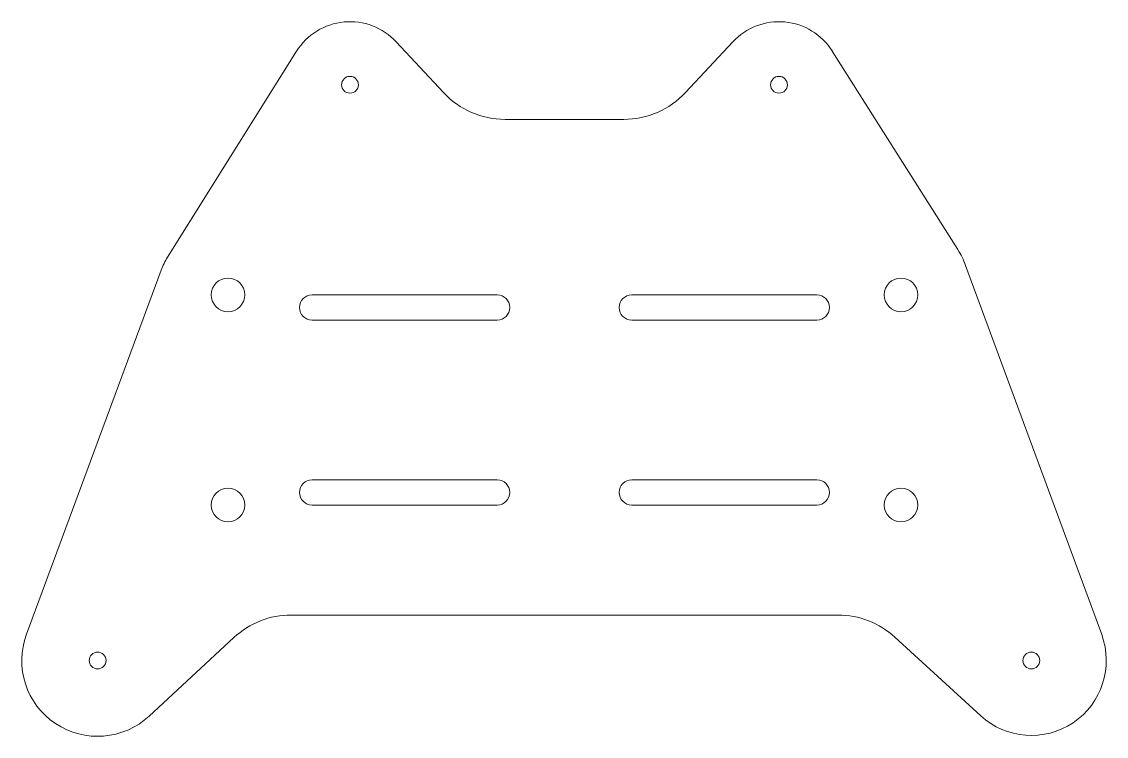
# Model space of a CAD drawing. Header units: millimetres. Extents: x -8 to 121, y 0 to 85.
import ezdxf

# ---------------------------------------------------------------- set-up
doc = ezdxf.new("R2010")
doc.units = ezdxf.units.MM

msp = doc.modelspace()

# ---------------------------------------------------------------- linework, layer by layer
at = {"color": 7, "linetype": 'Continuous', "lineweight": 15}
for p, q in [((36.78, 83.01), (42.39, 76.97)), ((71.18, 76.97), (76.79, 83.01)), ((24.93, 81.88), (9.61, 57.39)), ((103.54, 58.28), (88.63, 81.91)), ((49.72, 73.78), (63.86, 73.78)), ((8.85, 55.84), (-7.18, 12.54)), ((104.47, 56.4), (120.65, 12.49)), ((48.79, 52.9), (26.79, 52.9)), ((86.79, 52.9), (64.79, 52.9)), ((26.79, 49.9), (48.79, 49.9)), ((64.79, 49.9), (86.79, 49.9)), ((48.79, 30.9), (26.79, 30.9)), ((86.79, 30.9), (64.79, 30.9)), ((26.79, 27.9), (48.79, 27.9)), ((64.79, 27.9), (86.79, 27.9)), ((24.3, 14.81), (89.31, 14.81)), ((7.43, 2.79), (17.5, 12.14)), ((96.06, 12.18), (106.27, 2.83))]:
    msp.add_line(p, q, dxfattribs=at)
for centre, radius in [((31.29, 77.9), 1), ((82.29, 77.9), 1), ((16.79, 52.9), 2), ((96.79, 52.9), 2), ((16.79, 27.9), 2), ((96.79, 27.9), 2), ((1.29, 9.4), 1), ((112.29, 9.4), 1)]:
    msp.add_circle(centre, radius, dxfattribs=at)
for centre, radius, start, end in [((31.29, 77.9), 7.5, 42.9078, 147.9727), ((82.29, 77.9), 7.5, 32.2672, 137.0922), ((49.72, 83.78), 10, 222.9078, 270), ((63.86, 83.78), 10, 270, 317.0922), ((95.09, 52.95), 10, 20.2249, 32.2672), ((16.79, 52.9), 8.47, 147.9727, 159.694), ((26.79, 51.4), 1.5, 90, 270), ((48.79, 51.4), 1.5, 270, 90), ((64.79, 51.4), 1.5, 90, 270), ((86.79, 51.4), 1.5, 270, 90), ((26.79, 29.4), 1.5, 90, 270), ((48.79, 29.4), 1.5, 270, 90), ((64.79, 29.4), 1.5, 90, 270), ((86.79, 29.4), 1.5, 270, 90), ((24.3, 4.81), 10, 90, 132.8537), ((89.31, 4.81), 10, 47.5026, 90), ((1.29, 9.4), 9.02, 159.694, 312.8537), ((112.29, 9.4), 8.91, 227.5026, 20.2249)]:
    msp.add_arc(centre, radius, start, end, dxfattribs=at)

doc.saveas('drawing.dxf')
